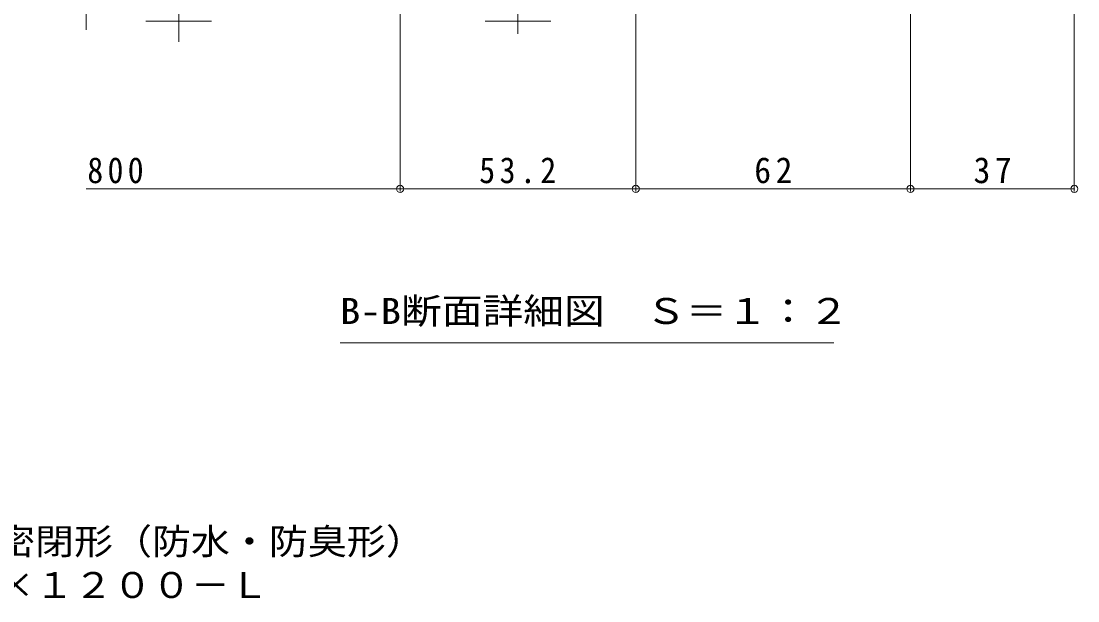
# Model space of a CAD drawing. Units: millimetres at full size. Extents: x -526 to 546, y -392 to 381.
# Drawn here: x 160.8 to 399.4, y -392.4 to -261.5 of the extents above; entities that cross this region are included whole.
import ezdxf
from ezdxf.enums import TextEntityAlignment as Align

# ---------------------------------------------------------------- set-up
doc = ezdxf.new("R2010")
doc.units = ezdxf.units.MM
doc.header["$LTSCALE"] = 2
doc.header["$PDMODE"] = 32
doc.header["$PDSIZE"] = 1.6
doc.linetypes.add('CHAIN1', pattern=[8, 5, -1, 1, -1])
for name, color, linetype, lineweight in [('D-5', 7, 'Continuous', 9), ('D-7', 5, 'Continuous', 5), ('D-F', 7, 'Continuous', 9), ('F-5_F-5ﾚｲﾔ', 7, 'Continuous', 9)]:
    doc.layers.add(name, color=color, linetype=linetype, lineweight=lineweight)
doc.styles.add('ＭＳ ゴシック', font='')
doc.styles.get('ＭＳ ゴシック').set_extended_font_data('MS Gothic')

msp = doc.modelspace()

# ---------------------------------------------------------------- linework, layer by layer
at = {"layer": 'D-5'}
msp.add_line((344.324, -334.141), (232.824, -334.141), dxfattribs=at)
at = {"layer": 'D-7', "linetype": 'CHAIN1'}
for p, q in [((196.405, -266.168), (196.405, -205.681)), ((273.005, -264.347), (273.005, -206.618))]:
    msp.add_line(p, q, dxfattribs=at)
at = {"layer": 'D-7'}
for p, q in [((189.005, -261.47), (203.805, -261.47)), ((280.405, -261.47), (265.605, -261.47))]:
    msp.add_line(p, q, dxfattribs=at)
at = {"layer": 'D-F'}
for p, q in [((398.605, -299.963), (398.605, -85.469)), ((175.553, -152.851), (175.553, -263.47)), ((361.604, -299.963), (361.604, -193.73)), ((246.405, -299.963), (246.405, -257.47)), ((299.605, -299.963), (299.605, -256.093)), ((246.405, -299.363), (175.553, -299.363)), ((299.605, -299.363), (246.405, -299.363)), ((361.604, -299.363), (299.605, -299.363)), ((361.604, -299.363), (398.605, -299.363))]:
    msp.add_line(p, q, dxfattribs=at)
for p in [(246.405, -299.363), (299.605, -299.363), (361.604, -299.363), (398.605, -299.363)]:
    msp.add_point(p, dxfattribs=at)

# ---------------------------------------------------------------- texts
at = {"layer": 'D-5', "color": 2, "style": 'ＭＳ ゴシック', "width": 1.15}
msp.add_text('B-B断面詳細図\u3000Ｓ＝１：２', height=5.865, dxfattribs=at).set_placement((232.824, -331.641), align=Align.BOTTOM_LEFT)
at = {"layer": 'D-F', "color": 2, "char_height": 5.865, "attachment_point": 7, "style": 'ＭＳ ゴシック'}
for s, insert in [('\\T1.27;\\W0.9;800', (175.778, -298.163)), ('\\T1.28;\\W0.9;53.2', (264.255, -298.163)), ('\\T1.27;\\W0.95;62', (326.355, -298.163)), ('\\T1.27;\\W0.95;37', (375.854, -298.163))]:
    msp.add_mtext(s, dxfattribs=dict(at, insert=insert))
at = {"layer": 'F-5_F-5ﾚｲﾔ', "color": 2, "style": 'ＭＳ ゴシック', "width": 1.1}
for s, p in [('１時間遮炎\u3000充填用（充填深さ：３０ｍｍ）\u3000屋内用\u3000二重蓋\u3000密閉形（防水・防臭形）', (-100.021, -383.701)), ('スチール製\u3000ステンレス目地\u3000マシンハッチ\u3000Ｗ－２Ｅ－８００×１２００－Ｌ', (-100.021, -393.542))]:
    msp.add_text(s, height=5.865, dxfattribs=at).set_placement(p, align=Align.BOTTOM_LEFT)

doc.saveas('drawing.dxf')
